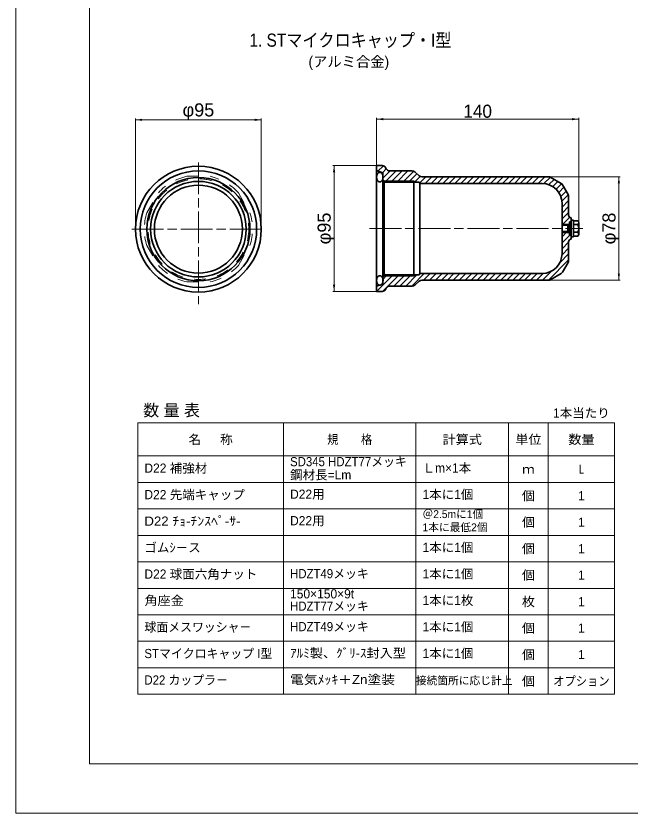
# Model space of a CAD drawing. Units: millimetres at full size, sheet at 1:2; some dimension numbers follow another scale. Extents: x 2154 to 3836, y 976 to 2164.
# Drawn here: x 2154 to 2618, y 976 to 1578 of the extents above; entities that cross this region are included whole.
import ezdxf
from ezdxf.enums import TextEntityAlignment as Align

# ---------------------------------------------------------------- set-up
doc = ezdxf.new("R2010")
doc.units = ezdxf.units.MM
doc.header["$LTSCALE"] = 2
doc.linetypes.add('CHAIN', pattern=[18.5, 12, -1.5, 3.5, -1.5])
doc.linetypes.add('USER1', pattern=[9, 4.5, -4.5])
for name, color, linetype, lineweight in [('1外形線', 7, 'Continuous', 35), ('2細い実線', 3, 'Continuous', 20), ('3隠れ線', 2, 'USER1', 13), ('4中心線', 1, 'CHAIN', 15), ('6寸法線', 4, 'Continuous', 13), ('7 枠・タイトル', 7, 'Continuous', 13), ('8 数量表', 7, 'Continuous', 13), ('Defpoints_2', 7, 'Continuous', 13)]:
    doc.layers.add(name, color=color, linetype=linetype, lineweight=lineweight)
doc.styles.add('ＭＳ Ｐゴシック', font='')
doc.styles.get('ＭＳ Ｐゴシック').set_extended_font_data('MS PGothic')

# ---------------------------------------------------------------- blocks, each defined once
blk = doc.blocks.new('filled_arrow')
at = {"color": 0, "linetype": 'Continuous', "lineweight": -2}
blk.add_solid([(7.5, 1.25), (0, 0), (7.5, -1.25)], dxfattribs=at)

msp = doc.modelspace()

# ---------------------------------------------------------------- linework, layer by layer
at = {"layer": '1外形線'}
for p, q in [((2426.76, 1465.319), (2430.907, 1465.319)), ((2426.76, 1465.319), (2426.76, 1454.015)), ((2426.76, 1465.319), (2426.76, 1454.015)), ((2433.591, 1463.66), (2433.933, 1462.977)), ((2426.76, 1461.492), (2431.361, 1459.817)), ((2431.361, 1459.817), (2431.361, 1454.815)), ((2436.617, 1461.318), (2453.642, 1461.318)), ((2455.618, 1460.575), (2458.914, 1457.592)), ((2426.76, 1454.015), (2426.76, 1374.113)), ((2431.361, 1454.815), (2432.362, 1453.815)), ((2431.361, 1454.815), (2431.361, 1417.802)), ((2432.362, 1453.815), (2432.362, 1452.815)), ((2432.362, 1452.815), (2456.502, 1452.815)), ((2432.362, 1452.815), (2432.362, 1417.802)), ((2454.77, 1453.815), (2454.77, 1381.79)), ((2456.502, 1452.815), (2458.771, 1452.815)), ((2458.771, 1452.815), (2459.349, 1451.814)), ((2459.349, 1451.816), (2551.772, 1451.816)), ((2459.349, 1451.814), (2459.349, 1383.791)), ((2460.928, 1456.816), (2556.719, 1456.816)), ((2566.076, 1451.878), (2558.219, 1456.414)), ((2571.37, 1443.512), (2567.174, 1450.78)), ((2571.772, 1442.012), (2571.772, 1427.816)), ((2566.772, 1436.816), (2566.772, 1417.816)), ((2571.258, 1420.203), (2572.372, 1421.316)), ((2572.372, 1422.816), (2573.772, 1422.816)), ((2572.372, 1422.816), (2572.372, 1414.288)), ((2573.772, 1425.816), (2573.772, 1412.789)), ((2573.78, 1424.066), (2575.38, 1424.066)), ((2575.38, 1411.566), (2575.38, 1424.066)), ((2575.38, 1423.59), (2578.58, 1423.59)), ((2579.38, 1413.486), (2579.38, 1422.146)), ((2431.361, 1419.803), (2431.361, 1382.79)), ((2432.362, 1417.802), (2432.362, 1382.79)), ((2573.78, 1420.816), (2566.772, 1420.816)), ((2566.772, 1420.203), (2571.258, 1420.203)), ((2566.772, 1398.789), (2566.772, 1417.789)), ((2566.772, 1415.402), (2571.258, 1415.402)), ((2571.258, 1420.203), (2571.258, 1417.816)), ((2571.258, 1415.402), (2571.258, 1417.788)), ((2571.258, 1415.402), (2572.372, 1414.288)), ((2575.38, 1420.703), (2578.58, 1420.703)), ((2575.38, 1414.929), (2578.58, 1414.929)), ((2573.78, 1414.789), (2566.772, 1414.789)), ((2571.872, 1414.788), (2566.772, 1414.788)), ((2572.372, 1412.789), (2572.372, 1414.288)), ((2572.372, 1412.789), (2573.772, 1412.789)), ((2573.772, 1412.789), (2573.772, 1409.789)), ((2573.78, 1411.566), (2575.38, 1411.566)), ((2575.38, 1412.043), (2578.58, 1412.043)), ((2571.772, 1393.593), (2571.772, 1407.789)), ((2571.37, 1392.093), (2567.174, 1384.825)), ((2431.361, 1382.79), (2431.361, 1380.789)), ((2431.361, 1380.789), (2432.362, 1381.79)), ((2431.361, 1375.788), (2431.361, 1380.789)), ((2432.362, 1382.79), (2432.362, 1381.79)), ((2432.362, 1382.79), (2456.502, 1382.79)), ((2456.502, 1382.79), (2458.771, 1382.79)), ((2458.771, 1382.79), (2459.349, 1383.791)), ((2459.349, 1383.789), (2551.772, 1383.789)), ((2460.928, 1378.789), (2556.719, 1378.789)), ((2566.076, 1383.727), (2558.219, 1379.191)), ((2426.76, 1374.113), (2431.361, 1375.788)), ((2426.76, 1374.113), (2426.76, 1370.286)), ((2436.617, 1374.287), (2453.642, 1374.287)), ((2455.618, 1375.03), (2458.914, 1378.013)), ((2426.76, 1370.286), (2430.907, 1370.286)), ((2433.591, 1371.945), (2433.933, 1372.628))]:
    msp.add_line(p, q, dxfattribs=at)
for points in [[(2429.18, 1460.184), (2429.061, 1460.179), (2428.942, 1460.167), (2428.824, 1460.145), (2428.707, 1460.115), (2428.591, 1460.076), (2428.476, 1460.029), (2428.364, 1459.974), (2428.253, 1459.91), (2428.143, 1459.838), (2428.038, 1459.759), (2427.934, 1459.672), (2427.834, 1459.577), (2427.737, 1459.476), (2427.643, 1459.367), (2427.553, 1459.251), (2427.466, 1459.129), (2427.385, 1459.002), (2427.307, 1458.868), (2427.234, 1458.728), (2427.165, 1458.584), (2427.102, 1458.434), (2427.043, 1458.282), (2426.99, 1458.124), (2426.942, 1457.961), (2426.899, 1457.797), (2426.862, 1457.629), (2426.83, 1457.459), (2426.804, 1457.287), (2426.784, 1457.113), (2426.769, 1456.937), (2426.76, 1456.761), (2426.758, 1456.584), (2426.76, 1456.407), (2426.769, 1456.231), (2426.784, 1456.056), (2426.804, 1455.882), (2426.831, 1455.709), (2426.862, 1455.54), (2426.899, 1455.371), (2426.942, 1455.207), (2426.991, 1455.045), (2427.043, 1454.888), (2427.102, 1454.734), (2427.165, 1454.585), (2427.234, 1454.44), (2427.308, 1454.3), (2427.385, 1454.166), (2427.467, 1454.039), (2427.553, 1453.917), (2427.643, 1453.801), (2427.737, 1453.693), (2427.834, 1453.592), (2427.934, 1453.497), (2428.038, 1453.409), (2428.144, 1453.33), (2428.253, 1453.259), (2428.364, 1453.195), (2428.476, 1453.14), (2428.591, 1453.092), (2428.707, 1453.053), (2428.824, 1453.023), (2428.942, 1453.002), (2429.061, 1452.989), (2429.18, 1452.984), (2429.299, 1452.989), (2429.417, 1453.002), (2429.535, 1453.023), (2429.652, 1453.054), (2429.768, 1453.092), (2429.882, 1453.14), (2429.996, 1453.195), (2430.106, 1453.259), (2430.215, 1453.33), (2430.321, 1453.409), (2430.424, 1453.497), (2430.526, 1453.592), (2430.622, 1453.693), (2430.716, 1453.801), (2430.806, 1453.917), (2430.892, 1454.039), (2430.974, 1454.167), (2431.052, 1454.3), (2431.125, 1454.44), (2431.193, 1454.585), (2431.257, 1454.734), (2431.315, 1454.888), (2431.369, 1455.045), (2431.417, 1455.207), (2431.46, 1455.371), (2431.497, 1455.54), (2431.529, 1455.709), (2431.555, 1455.882), (2431.575, 1456.056), (2431.59, 1456.232), (2431.598, 1456.407), (2431.602, 1456.584), (2431.598, 1456.761), (2431.59, 1456.937), (2431.575, 1457.113), (2431.555, 1457.287), (2431.529, 1457.459), (2431.497, 1457.629), (2431.459, 1457.797), (2431.417, 1457.962), (2431.369, 1458.124), (2431.315, 1458.282), (2431.257, 1458.434), (2431.193, 1458.584), (2431.125, 1458.728), (2431.052, 1458.868), (2430.974, 1459.002), (2430.892, 1459.129), (2430.805, 1459.252), (2430.716, 1459.367), (2430.622, 1459.476), (2430.525, 1459.577), (2430.424, 1459.672), (2430.321, 1459.759), (2430.215, 1459.838), (2430.106, 1459.91), (2429.996, 1459.974), (2429.882, 1460.029), (2429.768, 1460.076), (2429.651, 1460.115), (2429.534, 1460.145), (2429.417, 1460.167), (2429.299, 1460.179)], [(2429.182, 1374.97), (2429.063, 1374.976), (2428.944, 1374.988), (2428.826, 1375.009), (2428.709, 1375.04), (2428.593, 1375.079), (2428.478, 1375.126), (2428.366, 1375.181), (2428.255, 1375.245), (2428.146, 1375.317), (2428.04, 1375.396), (2427.936, 1375.483), (2427.836, 1375.578), (2427.739, 1375.679), (2427.646, 1375.787), (2427.555, 1375.903), (2427.469, 1376.025), (2427.388, 1376.153), (2427.31, 1376.286), (2427.236, 1376.427), (2427.167, 1376.571), (2427.104, 1376.72), (2427.045, 1376.873), (2426.993, 1377.031), (2426.944, 1377.193), (2426.901, 1377.357), (2426.864, 1377.526), (2426.833, 1377.695), (2426.806, 1377.868), (2426.786, 1378.042), (2426.772, 1378.218), (2426.762, 1378.394), (2426.76, 1378.57), (2426.762, 1378.747), (2426.771, 1378.923), (2426.786, 1379.099), (2426.806, 1379.273), (2426.833, 1379.445), (2426.864, 1379.615), (2426.901, 1379.783), (2426.944, 1379.948), (2426.993, 1380.11), (2427.045, 1380.267), (2427.104, 1380.421), (2427.167, 1380.57), (2427.236, 1380.714), (2427.31, 1380.854), (2427.387, 1380.988), (2427.469, 1381.116), (2427.555, 1381.238), (2427.645, 1381.354), (2427.739, 1381.462), (2427.836, 1381.563), (2427.936, 1381.658), (2428.04, 1381.745), (2428.146, 1381.824), (2428.255, 1381.896), (2428.366, 1381.96), (2428.478, 1382.015), (2428.593, 1382.062), (2428.709, 1382.101), (2428.826, 1382.132), (2428.944, 1382.153), (2429.063, 1382.165), (2429.182, 1382.171), (2429.301, 1382.165), (2429.419, 1382.153), (2429.537, 1382.132), (2429.653, 1382.101), (2429.77, 1382.062), (2429.884, 1382.015), (2429.998, 1381.96), (2430.108, 1381.896), (2430.217, 1381.824), (2430.323, 1381.745), (2430.426, 1381.658), (2430.527, 1381.563), (2430.624, 1381.462), (2430.718, 1381.354), (2430.808, 1381.238), (2430.894, 1381.116), (2430.976, 1380.988), (2431.054, 1380.854), (2431.127, 1380.714), (2431.195, 1380.57), (2431.259, 1380.421), (2431.317, 1380.267), (2431.371, 1380.11), (2431.419, 1379.948), (2431.462, 1379.784), (2431.499, 1379.615), (2431.531, 1379.446), (2431.557, 1379.273), (2431.577, 1379.099), (2431.592, 1378.923), (2431.601, 1378.747), (2431.604, 1378.571), (2431.601, 1378.394), (2431.592, 1378.218), (2431.577, 1378.042), (2431.557, 1377.868), (2431.531, 1377.695), (2431.499, 1377.526), (2431.462, 1377.357), (2431.419, 1377.193), (2431.371, 1377.031), (2431.317, 1376.873), (2431.259, 1376.72), (2431.195, 1376.571), (2431.127, 1376.427), (2431.054, 1376.287), (2430.976, 1376.153), (2430.894, 1376.025), (2430.808, 1375.903), (2430.718, 1375.787), (2430.624, 1375.679), (2430.528, 1375.578), (2430.427, 1375.483), (2430.323, 1375.396), (2430.217, 1375.317), (2430.109, 1375.245), (2429.998, 1375.181), (2429.884, 1375.126), (2429.771, 1375.079), (2429.654, 1375.04), (2429.537, 1375.009), (2429.419, 1374.988), (2429.301, 1374.976)]]:
    msp.add_lwpolyline(points, close=True, dxfattribs=at)
for radius in [47.5, 43.985, 38.95, 36.1, 33.25]:
    msp.add_circle((2292.195, 1417.292), radius, dxfattribs=at)
for centre, radius, start, end in [((2430.907, 1462.318), 3.001, 26.56505, 90), ((2436.617, 1464.319), 3.001, 206.56505, 270), ((2453.642, 1458.317), 3.001, 48.81407, 90), ((2460.928, 1459.817), 3.001, 227.85137, 270), ((2551.772, 1436.816), 15, 0, 90), ((2556.719, 1453.816), 3, 60, 90), ((2564.576, 1449.28), 3, 30, 60), ((2568.772, 1442.012), 3, 0, 30), ((2573.772, 1427.816), 2, 180, 270), ((2577.678, 1422.146), 1.702, 302.00461, 57.99539), ((2573.772, 1417.816), 5.608, 329.02089, 30.97911), ((2577.678, 1413.486), 1.702, 302.00461, 57.99539), ((2573.772, 1407.789), 2, 90, 180), ((2551.772, 1398.789), 15, 270, 0), ((2568.772, 1393.593), 3, 330, 0), ((2564.576, 1386.325), 3, 300, 330), ((2564.576, 1386.325), 3, 300, 330), ((2460.928, 1375.788), 3.001, 90, 132.14863), ((2556.719, 1381.789), 3, 270, 300), ((2436.617, 1371.286), 3.001, 90, 153.43495), ((2453.642, 1377.288), 3.001, 270, 311.18593), ((2430.907, 1373.287), 3.001, 270, 333.43495)]:
    msp.add_arc(centre, radius, start, end, dxfattribs=at)
for centre, major_axis in [((2573.093, 1421.8), (0, 1.016)), ((2573.093, 1413.805), (0, -1.016))]:
    msp.add_ellipse(centre, major_axis=major_axis, ratio=0.688699, dxfattribs=at)
at = {"layer": '2細い実線'}
for p, q in [((2426.76, 1464.559), (2427.52, 1465.319)), ((2427.803, 1461.112), (2431.856, 1465.165)), ((2431.095, 1459.914), (2434.011, 1462.83)), ((2431.361, 1455.69), (2436.989, 1461.318)), ((2432.976, 1452.815), (2441.479, 1461.318)), ((2437.466, 1452.815), (2445.969, 1461.318)), ((2441.956, 1452.815), (2450.459, 1461.318)), ((2446.446, 1452.815), (2454.741, 1461.109)), ((2450.936, 1452.815), (2457.234, 1459.112)), ((2455.427, 1452.815), (2459.694, 1457.082)), ((2432.362, 1453.815), (2454.77, 1453.815)), ((2454.77, 1453.815), (2456.502, 1452.815)), ((2459.19, 1452.088), (2463.918, 1456.816)), ((2463.408, 1451.816), (2468.408, 1456.816)), ((2467.898, 1451.816), (2472.898, 1456.816)), ((2472.388, 1451.816), (2477.388, 1456.816)), ((2476.879, 1451.816), (2481.879, 1456.816)), ((2481.369, 1451.816), (2486.369, 1456.816)), ((2485.859, 1451.816), (2490.859, 1456.816)), ((2490.349, 1451.816), (2495.349, 1456.816)), ((2494.839, 1451.816), (2499.839, 1456.816)), ((2499.329, 1451.816), (2504.329, 1456.816)), ((2503.819, 1451.816), (2508.819, 1456.816)), ((2508.309, 1451.816), (2513.309, 1456.816)), ((2512.8, 1451.816), (2517.8, 1456.816)), ((2517.29, 1451.816), (2522.29, 1456.816)), ((2521.78, 1451.816), (2526.78, 1456.816)), ((2526.27, 1451.816), (2531.27, 1456.816)), ((2530.76, 1451.816), (2535.76, 1456.816)), ((2535.25, 1451.816), (2540.25, 1456.816)), ((2539.74, 1451.816), (2544.74, 1456.816)), ((2544.23, 1451.816), (2549.23, 1456.816)), ((2548.721, 1451.816), (2553.721, 1456.816)), ((2553.148, 1451.753), (2557.948, 1456.553)), ((2556.824, 1450.94), (2560.806, 1454.921)), ((2559.838, 1449.463), (2563.652, 1453.277)), ((2562.333, 1447.468), (2566.471, 1451.606)), ((2564.348, 1444.992), (2568.258, 1448.903)), ((2565.847, 1442.002), (2569.901, 1446.056)), ((2566.692, 1438.357), (2571.529, 1443.194)), ((2566.772, 1433.946), (2571.772, 1438.946)), ((2566.772, 1429.456), (2571.772, 1434.456)), ((2566.772, 1424.966), (2571.772, 1429.966)), ((2566.772, 1420.476), (2572.538, 1426.242)), ((2570.989, 1420.203), (2572.372, 1421.586)), ((2573.602, 1422.816), (2573.772, 1422.986)), ((2570.678, 1415.402), (2566.772, 1411.496)), ((2572.555, 1412.789), (2566.772, 1407.005)), ((2571.772, 1403.025), (2566.751, 1398.005)), ((2571.772, 1407.515), (2566.772, 1402.515)), ((2571.772, 1398.535), (2565.053, 1391.816)), ((2571.772, 1394.045), (2556.516, 1378.789)), ((2558.745, 1385.508), (2552.025, 1378.789)), ((2567.354, 1385.137), (2565.763, 1383.546)), ((2439.284, 1382.79), (2426.779, 1370.286)), ((2443.774, 1382.79), (2431.294, 1370.311)), ((2434.793, 1382.79), (2431.361, 1379.358)), ((2432.362, 1381.79), (2454.77, 1381.79)), ((2448.264, 1382.79), (2439.761, 1374.287)), ((2452.754, 1382.79), (2444.251, 1374.287)), ((2457.244, 1382.79), (2448.741, 1374.287)), ((2462.733, 1383.789), (2453.231, 1374.287)), ((2454.77, 1381.79), (2456.502, 1382.79)), ((2467.223, 1383.789), (2462.223, 1378.789)), ((2471.713, 1383.789), (2466.713, 1378.789)), ((2476.203, 1383.789), (2471.203, 1378.789)), ((2480.693, 1383.789), (2475.693, 1378.789)), ((2485.183, 1383.789), (2480.183, 1378.789)), ((2489.674, 1383.789), (2484.674, 1378.789)), ((2494.164, 1383.789), (2489.164, 1378.789)), ((2498.654, 1383.789), (2493.654, 1378.789)), ((2503.144, 1383.789), (2498.144, 1378.789)), ((2507.634, 1383.789), (2502.634, 1378.789)), ((2512.124, 1383.789), (2507.124, 1378.789)), ((2516.614, 1383.789), (2511.614, 1378.789)), ((2521.104, 1383.789), (2516.104, 1378.789)), ((2525.595, 1383.789), (2520.595, 1378.789)), ((2530.085, 1383.789), (2525.085, 1378.789)), ((2534.575, 1383.789), (2529.575, 1378.789)), ((2539.065, 1383.789), (2534.065, 1378.789)), ((2543.555, 1383.789), (2538.555, 1378.789)), ((2548.045, 1383.789), (2543.045, 1378.789)), ((2552.556, 1383.809), (2547.535, 1378.789))]:
    msp.add_line(p, q, dxfattribs=at)
at = {"layer": '3隠れ線'}
for p, q in [((2283.436, 1457.193), (2300.954, 1457.193)), ((2253.261, 1429.657), (2262.02, 1444.827)), ((2322.37, 1444.827), (2331.129, 1429.657)), ((2253.261, 1404.927), (2262.02, 1389.757)), ((2322.37, 1389.757), (2331.129, 1404.927)), ((2283.436, 1377.392), (2300.954, 1377.392))]:
    msp.add_line(p, q, dxfattribs=at)
msp.add_circle((2292.195, 1417.292), 38, dxfattribs=at)
for start, end in [(102.38088, 137.61918), (42.3808, 77.61909), (162.38079, 197.61918), (342.38081, 17.61919), (222.38079, 257.61909), (282.38088, 317.61918)]:
    msp.add_arc((2292.195, 1417.292), 40.85, start, end, dxfattribs=at)
at = {"layer": '4中心線'}
for p, q in [((2292.195, 1467.643), (2292.195, 1360.655)), ((2241.845, 1417.293), (2342.545, 1417.293)), ((2421.44, 1417.802), (2582.433, 1417.802))]:
    msp.add_line(p, q, dxfattribs=at)
at = {"layer": '6寸法線'}
for p, q in [((2244.695, 1417.355), (2244.695, 1500.865)), ((2244.695, 1499.865), (2339.695, 1499.865)), ((2339.695, 1417.355), (2339.695, 1500.865)), ((2426.76, 1465.382), (2426.76, 1501.375)), ((2579.38, 1500.375), (2426.76, 1500.375)), ((2579.38, 1417.865), (2579.38, 1501.375)), ((2426.697, 1465.319), (2393.646, 1465.319)), ((2394.646, 1465.319), (2394.646, 1370.286)), ((2556.782, 1456.816), (2610.7, 1456.816)), ((2609.7, 1456.816), (2609.7, 1378.789)), ((2556.782, 1378.789), (2610.7, 1378.789)), ((2426.697, 1370.286), (2393.646, 1370.286))]:
    msp.add_line(p, q, dxfattribs=at)
at = {"layer": '7 枠・タイトル'}
for p, q in [((2210.066, 1013.505), (2210.066, 2127.058)), ((3780.762, 1013.505), (2210.066, 1013.505))]:
    msp.add_line(p, q, dxfattribs=at)
at = {"layer": '8 数量表'}
for p, q in [((2246.412, 1270.984), (2246.412, 1065.984)), ((2246.412, 1270.984), (2606.412, 1270.984)), ((2356.412, 1270.984), (2356.412, 1065.984)), ((2456.412, 1270.984), (2456.412, 1065.984)), ((2526.412, 1270.984), (2526.412, 1065.984)), ((2556.412, 1270.984), (2556.412, 1065.984)), ((2606.412, 1270.984), (2606.412, 1065.984)), ((2246.412, 1245.984), (2606.412, 1245.984)), ((2246.412, 1225.984), (2606.412, 1225.984)), ((2246.412, 1205.984), (2606.412, 1205.984)), ((2246.412, 1185.984), (2606.412, 1185.984)), ((2246.412, 1165.984), (2606.412, 1165.984)), ((2246.412, 1145.984), (2606.412, 1145.984)), ((2246.412, 1125.984), (2606.412, 1125.984)), ((2246.412, 1125.984), (2606.412, 1125.984)), ((2246.412, 1105.984), (2606.412, 1105.984)), ((2246.412, 1105.984), (2606.412, 1105.984)), ((2246.412, 1085.984), (2606.412, 1085.984)), ((2246.412, 1085.984), (2606.412, 1085.984)), ((2246.412, 1065.984), (2606.412, 1065.984)), ((2246.412, 1065.984), (2606.412, 1065.984))]:
    msp.add_line(p, q, dxfattribs=at)
at = {"layer": 'Defpoints_2'}
msp.add_lwpolyline([(2154.414, 976.281), (3836.414, 976.281), (3836.414, 2164.281), (2154.414, 2164.281)], close=True, dxfattribs=at)

# ---------------------------------------------------------------- block references
at = {"layer": '6寸法線', "xscale": 0.667, "yscale": 0.667}
for p in [(2244.695, 1499.865), (2426.76, 1500.375)]:
    msp.add_blockref('filled_arrow', p, dxfattribs=at)
for p, rotation in [((2339.695, 1499.865), 180), ((2579.38, 1500.375), 180), ((2394.646, 1465.319), 270), ((2609.7, 1456.816), 270), ((2609.7, 1378.789), 90), ((2394.646, 1370.286), 90)]:
    msp.add_blockref('filled_arrow', p, dxfattribs=dict(at, rotation=rotation))

# ---------------------------------------------------------------- texts
at = {"layer": '6寸法線', "style": 'ＭＳ Ｐゴシック', "width": 1.05}
msp.add_text('φ95', height=9.897, dxfattribs=at).set_placement((2292.195, 1507.371), align=Align.MIDDLE_CENTER)
at = {"layer": '6寸法線', "style": 'ＭＳ Ｐゴシック'}
msp.add_text('140', height=9.897, dxfattribs=at).set_placement((2503.07, 1506.375), align=Align.MIDDLE_CENTER)
at = {"layer": '6寸法線', "style": 'ＭＳ Ｐゴシック', "width": 1.05}
for s, p in [('φ95', (2387.14, 1417.802)), ('φ78', (2602.194, 1417.802))]:
    msp.add_text(s, height=9.897, rotation=90, dxfattribs=at).set_placement(p, align=Align.MIDDLE_CENTER)
at = {"layer": '7 枠・タイトル', "style": 'ＭＳ Ｐゴシック', "width": 0.9}
msp.add_text('1. STマイクロキャップ・I型', height=9.897, dxfattribs=at).set_placement((2330.684, 1552.13), align=Align.BOTTOM_LEFT)
at = {"layer": '7 枠・タイトル', "style": 'ＭＳ Ｐゴシック'}
msp.add_text('(アルミ合金)', height=7.918, dxfattribs=at).set_placement((2375.332, 1537.496), align=Align.BOTTOM_LEFT)
at = {"layer": '8 数量表', "style": 'ＭＳ Ｐゴシック'}
for s, height, p in [('数 量 表', 8.908, (2250.485, 1273.352)), ('D22 補強材', 6.928, (2251.412, 1231.243)), ('Ｌm×1本', 6.928, (2461.412, 1231.405)), ('鋼材長=Lm', 6.928, (2361.412, 1226.156)), ('D22 先端キャップ', 6.928, (2251.412, 1211.243)), ('D22用', 6.928, (2361.412, 1211.564)), ('1本に1個', 6.928, (2461.412, 1211.405)), ('＠2.5mに1個', 5.938, (2461.412, 1197.291)), ('D22用', 6.928, (2361.412, 1191.564)), ('1本に最低2個', 5.938, (2461.412, 1187.346)), ('ゴムｼ－ス', 6.928, (2251.412, 1171.243)), ('1本に1個', 6.928, (2461.412, 1171.405)), ('D22 球面六角ナット', 6.928, (2251.412, 1151.243)), ('1本に1個', 6.928, (2461.412, 1151.405)), ('150×150×9t ', 6.928, (2361.412, 1136.322)), ('1本に1枚', 6.928, (2461.412, 1131.405)), ('1本に1個', 6.928, (2461.412, 1111.405)), ('1本に1個', 6.928, (2461.412, 1091.405)), ('接続箇所に応じ計上', 5.938, (2456.412, 1071.594))]:
    msp.add_text(s, height=height, dxfattribs=at).set_placement(p, align=Align.BOTTOM_LEFT)
for s, p in [('1本当たり', (2581.412, 1278.484)), ('名\u3000  称', (2301.412, 1258.484)), ('ｍ', (2541.412, 1235.984)), ('1', (2581.412, 1215.984)), ('1', (2581.412, 1195.984)), ('1', (2581.412, 1175.984)), ('1', (2581.412, 1155.984)), ('1', (2581.412, 1135.984)), ('1', (2581.412, 1115.984)), ('1', (2581.412, 1095.984))]:
    msp.add_text(s, height=6.928, dxfattribs=at).set_placement(p, align=Align.MIDDLE_CENTER)
for s, width, p in [('規\u3000\u3000格', 0.9, (2406.412, 1258.484)), ('計算式', 1.05, (2491.412, 1258.484)), ('単位', 1.05, (2541.412, 1258.484)), ('数量', 1.05, (2581.412, 1258.484)), ('Ｌ', 0.65, (2581.412, 1235.984)), ('個', 1.05, (2541.412, 1215.984)), ('個', 1.05, (2541.412, 1195.984)), ('個', 1.05, (2541.412, 1175.984)), ('個', 1.05, (2541.412, 1155.984)), ('枚', 1.05, (2541.412, 1135.984)), ('個', 1.05, (2541.412, 1115.984)), ('個', 1.05, (2541.412, 1115.984)), ('個', 1.05, (2541.412, 1095.984)), ('個', 1.05, (2541.412, 1075.984)), ('オプション', 0.9, (2581.412, 1075.984))]:
    msp.add_text(s, height=6.928, dxfattribs=dict(at, width=width)).set_placement(p, align=Align.MIDDLE_CENTER)
for s, width, p in [('SD345 HDZT77メッキ', 0.95, (2361.412, 1236.156)), ('D22 ﾁｮ-ﾁﾝｽﾍﾟ-ｻ-', 1.1, (2251.412, 1191.243)), ('HDZT49メッキ', 0.95, (2361.412, 1151.564)), ('角座金', 1.05, (2251.412, 1131.243)), ('HDZT77メッキ', 0.95, (2361.412, 1127.058)), ('球面メスワッシャ－', 0.95, (2251.412, 1111.243)), ('HDZT49メッキ', 0.95, (2361.412, 1111.564)), ('STマイクロキャップ I型', 0.95, (2251.412, 1091.243)), ('ｱﾙﾐ製、ｸﾞﾘ-ｽ封入型', 1.05, (2361.412, 1091.564)), ('D22 カップラ－', 0.95, (2251.412, 1071.243)), ('電気ﾒｯｷ＋Zn塗装', 1.1, (2361.412, 1071.564))]:
    msp.add_text(s, height=6.928, dxfattribs=dict(at, width=width)).set_placement(p, align=Align.BOTTOM_LEFT)

doc.saveas('drawing.dxf')
